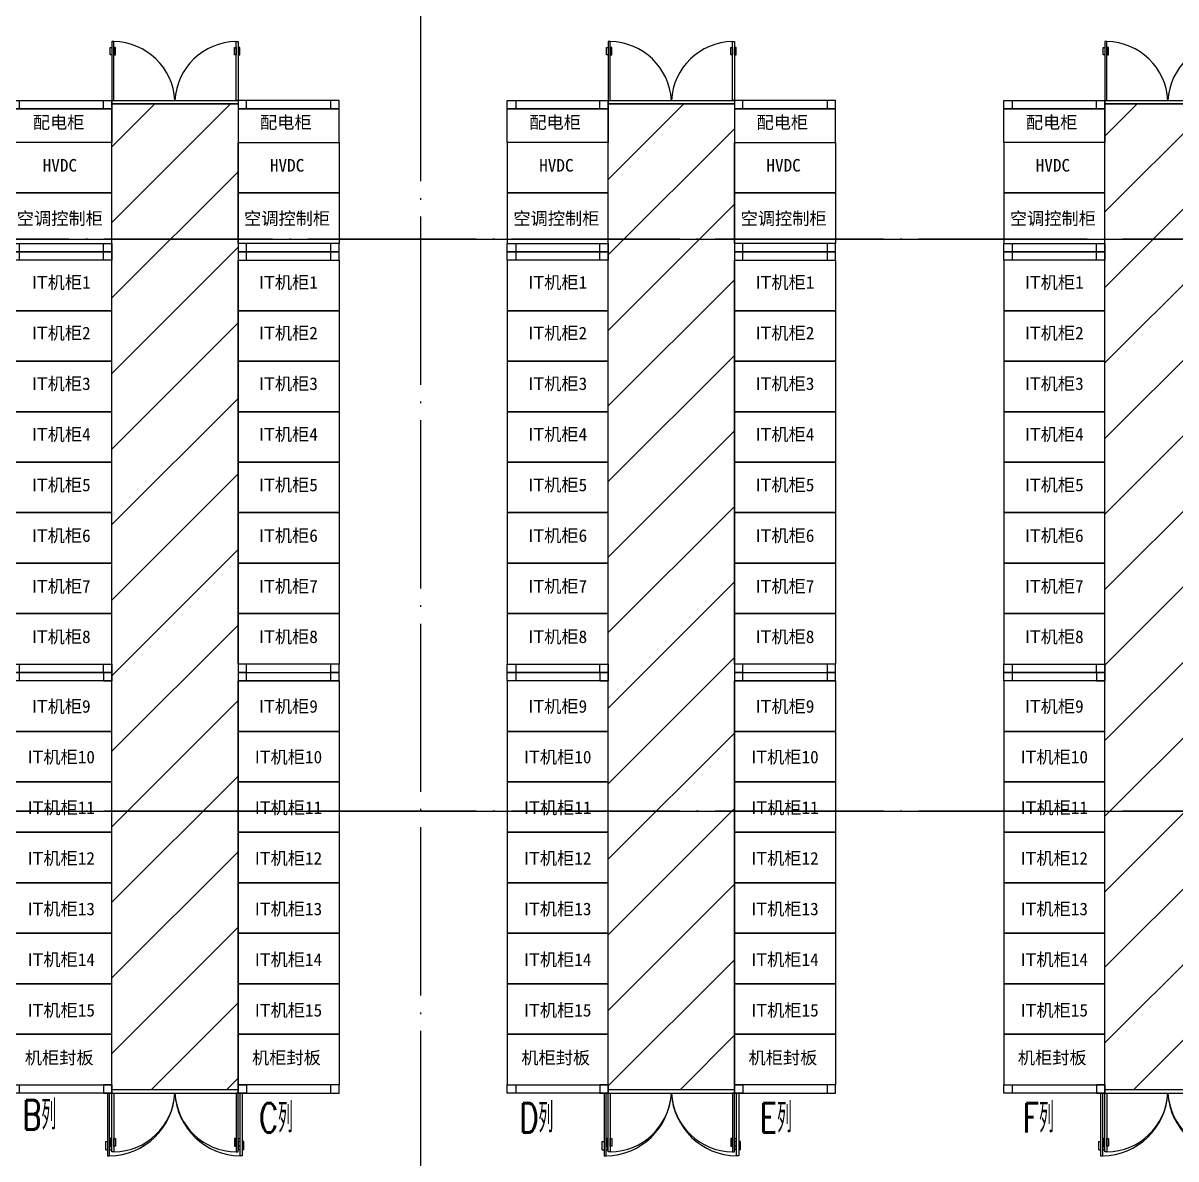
# Model space of a CAD drawing. Extents: x 758840 to 1108724, y -102573 to 143521.
# Drawn here: x 795809 to 809508, y 46655 to 60158 of the extents above; entities that cross this region are included whole.
import ezdxf

# ---------------------------------------------------------------- set-up
doc = ezdxf.new("R2010")
doc.units = 0
doc.header["$LTSCALE"] = 1000
doc.header["$MEASUREMENT"] = 0
doc.linetypes.add('DOTE', pattern=[2.42, 2, -0.2, 0.02, -0.2])
for name, color, linetype in [('AXIS', 3, 'Continuous'), ('DOTE', 8, 'DOTE'), ('TB-框架', 4, 'Continuous'), ('编号图层', 7, 'Continuous')]:
    doc.layers.add(name, color=color, linetype=linetype)
doc.styles.add('_TCH_DIM_T3', font='SIMPLEX', dxfattribs={"width": 0.705882, "bigfont": 'GBCBIG'})
doc.styles.get("Standard").update_dxf_attribs({"font": 'gbenor.shx', "bigfont": 'gbcbig.shx'})

# ---------------------------------------------------------------- blocks, each defined once
blk = doc.blocks.new('TB-15Rack-D')
at = {"layer": 'TB-框架', "ltscale": 5}
h = blk.add_hatch(dxfattribs=at)
h.set_pattern_fill('ANSI31', color=254, scale=400)
h.set_pattern_definition([(45, (0, 0), (-449.013, 449.013), [])])
h.paths.add_polyline_path([(2700, -40), (1200, -40), (1200, -11760), (2700, -11760), (2700, -11700)])
at = {"layer": 'TB-框架', "color": 3}
for p, q in [((2800, -6800), (2700, -6800)), ((2700, -6800), (2700, -6900)), ((2800, -6800), (3800, -6800)), ((2800, -6900), (2800, -6800)), ((2800, -6800), (3800, -6800)), ((3900, -6800), (3800, -6800)), ((3800, -6800), (3800, -6900)), ((3900, -6900), (3900, -6800)), ((3900, -6900), (2700, -6900)), ((2700, -6900), (2800, -6900)), ((3800, -6900), (3900, -6900))]:
    blk.add_line(p, q, dxfattribs=at)
for points in [[(1200, 0), (1223, 0), (1223, 700), (1200, 700)], [(2700, 0), (2677, 0), (2677, 700), (2700, 700)], [(1200, 541), (1180, 541), (1180, 630), (1200, 630)], [(1223, 541), (1243, 541), (1243, 630), (1223, 630)], [(2677, 541), (2657, 541), (2657, 630), (2677, 630)], [(2700, 541), (2720, 541), (2720, 630), (2700, 630)], [(100, -100), (0, -100), (0, 0), (100, 0)], [(0, 0), (1200, 0), (1200, -100), (0, -100)], [(1200, -100), (1100, -100), (1100, 0), (1200, 0)], [(1200, 0), (2700, 0), (2700, -40), (1200, -40)], [(2700, -100), (2800, -100), (2800, 0), (2700, 0)], [(3900, 0), (2700, 0), (2700, -100), (3900, -100)], [(3800, -100), (3900, -100), (3900, 0), (3800, 0)], [(1200, -500), (0, -500), (0, -100), (1200, -100)], [(1200, -40), (2700, -40), (2700, -11760), (1200, -11760)], [(2700, -500), (3900, -500), (3900, -100), (2700, -100)], [(0, -1100), (1200, -1100), (1200, -500), (0, -500)], [(3900, -1100), (2700, -1100), (2700, -500), (3900, -500)], [(0, -1700), (1200, -1700), (1200, -1100), (0, -1100)], [(3900, -1700), (2700, -1700), (2700, -1100), (3900, -1100)], [(100, -1800), (0, -1800), (0, -1700), (100, -1700)], [(0, -1700), (1200, -1700), (1200, -1800), (0, -1800)], [(1200, -1800), (1100, -1800), (1100, -1700), (1200, -1700)], [(2700, -1800), (2800, -1800), (2800, -1700), (2700, -1700)], [(3900, -1700), (2700, -1700), (2700, -1800), (3900, -1800)], [(3800, -1800), (3900, -1800), (3900, -1700), (3800, -1700)], [(100, -1900), (0, -1900), (0, -1800), (100, -1800)], [(0, -1800), (1200, -1800), (1200, -1900), (0, -1900)], [(0, -2500), (1200, -2500), (1200, -1900), (0, -1900)], [(1200, -1900), (1100, -1900), (1100, -1800), (1200, -1800)], [(2700, -1900), (2800, -1900), (2800, -1800), (2700, -1800)], [(3900, -1800), (2700, -1800), (2700, -1900), (3900, -1900)], [(3900, -2500), (2700, -2500), (2700, -1900), (3900, -1900)], [(3800, -1900), (3900, -1900), (3900, -1800), (3800, -1800)], [(0, -3100), (1200, -3100), (1200, -2500), (0, -2500)], [(3900, -3100), (2700, -3100), (2700, -2500), (3900, -2500)], [(0, -3700), (1200, -3700), (1200, -3100), (0, -3100)], [(3900, -3700), (2700, -3700), (2700, -3100), (3900, -3100)], [(0, -4300), (1200, -4300), (1200, -3700), (0, -3700)], [(3900, -4300), (2700, -4300), (2700, -3700), (3900, -3700)], [(0, -4900), (1200, -4900), (1200, -4300), (0, -4300)], [(3900, -4900), (2700, -4900), (2700, -4300), (3900, -4300)], [(0, -5500), (1200, -5500), (1200, -4900), (0, -4900)], [(3900, -5500), (2700, -5500), (2700, -4900), (3900, -4900)], [(0, -6100), (1200, -6100), (1200, -5500), (0, -5500)], [(3900, -6100), (2700, -6100), (2700, -5500), (3900, -5500)], [(0, -6700), (1200, -6700), (1200, -6100), (0, -6100)], [(3900, -6700), (2700, -6700), (2700, -6100), (3900, -6100)], [(100, -6800), (0, -6800), (0, -6700), (100, -6700)], [(0, -6700), (1200, -6700), (1200, -6800), (0, -6800)], [(1200, -6800), (1100, -6800), (1100, -6700), (1200, -6700)], [(2700, -6800), (2800, -6800), (2800, -6700), (2700, -6700)], [(3800, -6800), (3900, -6800), (3900, -6700), (3800, -6700)], [(0, -6800), (1200, -6800), (1200, -6900), (0, -6900)], [(0, -6800), (100, -6800), (100, -6900), (0, -6900)], [(1100, -6900), (1200, -6900), (1200, -6800), (1100, -6800)], [(0, -7500), (1200, -7500), (1200, -6900), (0, -6900)], [(3900, -7500), (2700, -7500), (2700, -6900), (3900, -6900)], [(0, -8100), (1200, -8100), (1200, -7500), (0, -7500)], [(3900, -8100), (2700, -8100), (2700, -7500), (3900, -7500)], [(0, -8700), (1200, -8700), (1200, -8100), (0, -8100)], [(3900, -8700), (2700, -8700), (2700, -8100), (3900, -8100)], [(0, -9300), (1200, -9300), (1200, -8700), (0, -8700)], [(3900, -9300), (2700, -9300), (2700, -8700), (3900, -8700)], [(0, -9900), (1200, -9900), (1200, -9300), (0, -9300)], [(3900, -9900), (2700, -9900), (2700, -9300), (3900, -9300)], [(0, -10500), (1200, -10500), (1200, -9900), (0, -9900)], [(3900, -10500), (2700, -10500), (2700, -9900), (3900, -9900)], [(0, -11100), (1200, -11100), (1200, -10500), (0, -10500)], [(3900, -11100), (2700, -11100), (2700, -10500), (3900, -10500)], [(0, -11700), (1200, -11700), (1200, -11100), (0, -11100)], [(3900, -11700), (2700, -11700), (2700, -11100), (3900, -11100)], [(0, -11700), (1200, -11700), (1200, -11800), (0, -11800)], [(0, -11700), (100, -11700), (100, -11800), (0, -11800)], [(1100, -11800), (1200, -11800), (1200, -11700), (1100, -11700)], [(1200, -11800), (2700, -11800), (2700, -11760), (1200, -11760)], [(3900, -11700), (2700, -11700), (2700, -11800), (3900, -11800)], [(2800, -11800), (2700, -11800), (2700, -11700), (2800, -11700)], [(3900, -11700), (3800, -11700), (3800, -11800), (3900, -11800)], [(1200, -11800), (1223, -11800), (1223, -12500), (1200, -12500)], [(2700, -11800), (2677, -11800), (2677, -12500), (2700, -12500)], [(1200, -12341), (1180, -12341), (1180, -12430), (1200, -12430)], [(1223, -12341), (1243, -12341), (1243, -12430), (1223, -12430)], [(2677, -12341), (2657, -12341), (2657, -12430), (2677, -12430)], [(2700, -12341), (2720, -12341), (2720, -12430), (2700, -12430)]]:
    blk.add_lwpolyline(points, close=True, dxfattribs=at)
for centre, start, end in [((1211, -40), 3.2002, 89.0466), ((2689, -40), 90.9452, 176.9194), ((1211, -11760), 270.9534, 356.7998), ((2689, -11760), 183.0806, 269.0548)]:
    blk.add_arc(centre, 740, start, end, dxfattribs=at)
at = {"layer": 'TB-框架', "color": 8, "lineweight": 5, "ltscale": 5, "char_height": 150, "width": 1200, "attachment_point": 5}
for s, insert in [('{\\fKaiTi|b0|i0|c134|p49;配电柜}', (568, -268)), ('{\\fKaiTi|b0|i0|c134|p49;配电柜}', (3268, -268)), ('{\\fKaiTi|b0|i0|c134|p49;HVDC}', (583, -772)), ('{\\fKaiTi|b0|i0|c134|p49;HVDC}', (3283, -772)), ('{\\fKaiTi|b0|i0|c134|p49;空调控制柜}', (583, -1411)), ('{\\fKaiTi|b0|i0|c134|p49;空调控制柜}', (3283, -1411)), ('{\\fArial|b0|i0|c0|p34;IT\\fKaiTi|b0|i0|c134|p49;机柜1}', (600, -2171)), ('{\\fArial|b0|i0|c0|p34;IT\\fKaiTi|b0|i0|c134|p49;机柜1}', (3300, -2171)), ('{\\fArial|b0|i0|c0|p34;IT\\fKaiTi|b0|i0|c134|p49;机柜2}', (600, -2773)), ('{\\fArial|b0|i0|c0|p34;IT\\fKaiTi|b0|i0|c134|p49;机柜2}', (3300, -2773)), ('{\\fArial|b0|i0|c0|p34;IT\\fKaiTi|b0|i0|c134|p49;机柜3}', (600, -3375)), ('{\\fArial|b0|i0|c0|p34;IT\\fKaiTi|b0|i0|c134|p49;机柜3}', (3300, -3375)), ('{\\fArial|b0|i0|c0|p34;IT\\fKaiTi|b0|i0|c134|p49;机柜4}', (600, -3977)), ('{\\fArial|b0|i0|c0|p34;IT\\fKaiTi|b0|i0|c134|p49;机柜4}', (3300, -3977)), ('{\\fArial|b0|i0|c0|p34;IT\\fKaiTi|b0|i0|c134|p49;机柜5}', (600, -4579)), ('{\\fArial|b0|i0|c0|p34;IT\\fKaiTi|b0|i0|c134|p49;机柜5}', (3300, -4579)), ('{\\fArial|b0|i0|c0|p34;IT\\fKaiTi|b0|i0|c134|p49;机柜6}', (600, -5181)), ('{\\fArial|b0|i0|c0|p34;IT\\fKaiTi|b0|i0|c134|p49;机柜6}', (3300, -5181)), ('{\\fArial|b0|i0|c0|p34;IT\\fKaiTi|b0|i0|c134|p49;机柜7}', (600, -5783)), ('{\\fArial|b0|i0|c0|p34;IT\\fKaiTi|b0|i0|c134|p49;机柜7}', (3300, -5783)), ('{\\fArial|b0|i0|c0|p34;IT\\fKaiTi|b0|i0|c134|p49;机柜8}', (600, -6383)), ('{\\fArial|b0|i0|c0|p34;IT\\fKaiTi|b0|i0|c134|p49;机柜8}', (3300, -6383)), ('{\\fArial|b0|i0|c134|p34;IT\\fKaiTi|b0|i0|c134|p49;机柜9}', (600, -7211)), ('{\\fArial|b0|i0|c134|p34;IT\\fKaiTi|b0|i0|c134|p49;机柜9}', (3300, -7211)), ('{\\fArial|b0|i0|c134|p34;IT\\fKaiTi|b0|i0|c134|p49;机柜10}', (600, -7813)), ('{\\fArial|b0|i0|c134|p34;IT\\fKaiTi|b0|i0|c134|p49;机柜10}', (3300, -7813)), ('{\\fArial|b0|i0|c134|p34;IT\\fKaiTi|b0|i0|c134|p49;机柜11}', (600, -8415)), ('{\\fArial|b0|i0|c134|p34;IT\\fKaiTi|b0|i0|c134|p49;机柜11}', (3300, -8415)), ('{\\fArial|b0|i0|c134|p34;IT\\fKaiTi|b0|i0|c134|p49;机柜12}', (600, -9017)), ('{\\fArial|b0|i0|c134|p34;IT\\fKaiTi|b0|i0|c134|p49;机柜12}', (3300, -9017)), ('{\\fArial|b0|i0|c134|p34;IT\\fKaiTi|b0|i0|c134|p49;机柜13}', (600, -9619)), ('{\\fArial|b0|i0|c134|p34;IT\\fKaiTi|b0|i0|c134|p49;机柜13}', (3300, -9619)), ('{\\fArial|b0|i0|c134|p34;IT\\fKaiTi|b0|i0|c134|p49;机柜14}', (600, -10221)), ('{\\fArial|b0|i0|c134|p34;IT\\fKaiTi|b0|i0|c134|p49;机柜14}', (3300, -10221)), ('{\\fArial|b0|i0|c134|p34;IT\\fKaiTi|b0|i0|c134|p49;机柜15}', (600, -10823)), ('{\\fArial|b0|i0|c134|p34;IT\\fKaiTi|b0|i0|c134|p49;机柜15}', (3300, -10823)), ('{\\fKaiTi_GB2312|b0|i0|c134|p49;机柜封板}', (575, -11388)), ('{\\fKaiTi_GB2312|b0|i0|c134|p49;机柜封板}', (3275, -11388))]:
    blk.add_mtext(s, dxfattribs=dict(at, insert=insert))

msp = doc.modelspace()

# ---------------------------------------------------------------- linework, layer by layer
at = {"layer": 'AXIS', "color": 252, "linetype": 'ByBlock'}
for p, q in [((771533.02, 57587.52), (914933.02, 57587.52)), ((771533.02, 50787.52), (914933.02, 50787.52))]:
    msp.add_line(p, q, dxfattribs=at)
at = {"layer": 'DOTE'}
for p, q in [((800533.02, 103837.52), (800533.02, 34437.52)), ((914933.02, 57587.52), (775066.25, 57587.52)), ((914933.02, 50787.52), (775066.25, 50787.52))]:
    msp.add_line(p, q, dxfattribs=at)
at = {"layer": 'TB-框架', "color": 3}
for p, q in [((796813.02, 47437.52), (796813.02, 46690.77)), ((796837.91, 46690.77), (796837.91, 47437.52)), ((798388.13, 46690.77), (798388.13, 47437.52)), ((798413.02, 47437.52), (798413.02, 46690.77)), ((802713.02, 47437.52), (802713.02, 46690.77)), ((802737.91, 46690.77), (802737.91, 47437.52)), ((804288.13, 46690.77), (804288.13, 47437.52)), ((804313.02, 47437.52), (804313.02, 46690.77)), ((808613.02, 47437.52), (808613.02, 46690.77)), ((808637.91, 46690.77), (808637.91, 47437.52)), ((796791.97, 46765.1), (796791.97, 46860.88)), ((796791.97, 46860.88), (796813.02, 46860.88)), ((796837.91, 46860.88), (796858.97, 46860.88)), ((796858.97, 46765.1), (796858.97, 46860.88)), ((798367.07, 46765.1), (798367.07, 46860.88)), ((798388.13, 46860.88), (798367.07, 46860.88)), ((798434.08, 46860.88), (798413.02, 46860.88)), ((798434.08, 46765.1), (798434.08, 46860.88)), ((802691.97, 46765.1), (802691.97, 46860.88)), ((802691.97, 46860.88), (802713.02, 46860.88)), ((802737.91, 46860.88), (802758.97, 46860.88)), ((802758.97, 46765.1), (802758.97, 46860.88)), ((804267.07, 46765.1), (804267.07, 46860.88)), ((804288.13, 46860.88), (804267.07, 46860.88)), ((804334.08, 46860.88), (804313.02, 46860.88)), ((804334.08, 46765.1), (804334.08, 46860.88)), ((808591.97, 46765.1), (808591.97, 46860.88)), ((808591.97, 46860.88), (808613.02, 46860.88)), ((808637.91, 46860.88), (808658.97, 46860.88)), ((808658.97, 46765.1), (808658.97, 46860.88)), ((796791.97, 46765.1), (796813.02, 46765.1)), ((796837.91, 46765.1), (796858.97, 46765.1)), ((798388.13, 46765.1), (798367.07, 46765.1)), ((798434.08, 46765.1), (798413.02, 46765.1)), ((802691.97, 46765.1), (802713.02, 46765.1)), ((802737.91, 46765.1), (802758.97, 46765.1)), ((804288.13, 46765.1), (804267.07, 46765.1)), ((804334.08, 46765.1), (804313.02, 46765.1)), ((808591.97, 46765.1), (808613.02, 46765.1)), ((808637.91, 46765.1), (808658.97, 46765.1)), ((796813.02, 46690.77), (796837.91, 46690.77)), ((798413.02, 46690.77), (798388.13, 46690.77)), ((802713.02, 46690.77), (802737.91, 46690.77)), ((804313.02, 46690.77), (804288.13, 46690.77)), ((808613.02, 46690.77), (808637.91, 46690.77))]:
    msp.add_line(p, q, dxfattribs=at)
for centre, radius, start, end in [((796824.77, 47480.22), 789.55, 270.953437, 356.799803), ((798401.15, 47479.94), 789.27, 183.080595, 269.054756), ((802724.77, 47480.22), 789.55, 270.953437, 356.799803), ((804301.15, 47479.94), 789.27, 183.080595, 269.054756), ((808624.77, 47480.22), 789.55, 270.953437, 356.799803), ((810201.15, 47479.94), 789.27, 183.080595, 269.054756)]:
    msp.add_arc(centre, radius, start, end, dxfattribs=at)

# ---------------------------------------------------------------- block references
at = {"layer": 'TB-框架'}
for p in [(795663.24, 59237.52), (801563.24, 59237.52), (807463.38, 59237.52)]:
    msp.add_blockref('TB-15Rack-D', p, dxfattribs=at)

# ---------------------------------------------------------------- texts
at = {"layer": '编号图层', "color": 8, "style": '_TCH_DIM_T3', "width": 0.705882}
for s, p in [('B列', (795803.3, 47004.71)), ('C列', (798615.75, 46969.71)), ('D列', (801709.53, 46969.71)), ('E列', (804566.42, 46969.71)), ('F列', (807690.2, 46969.71))]:
    msp.add_text(s, height=350, rotation=0.000002, dxfattribs=at).set_placement(p)

doc.saveas('drawing.dxf')
